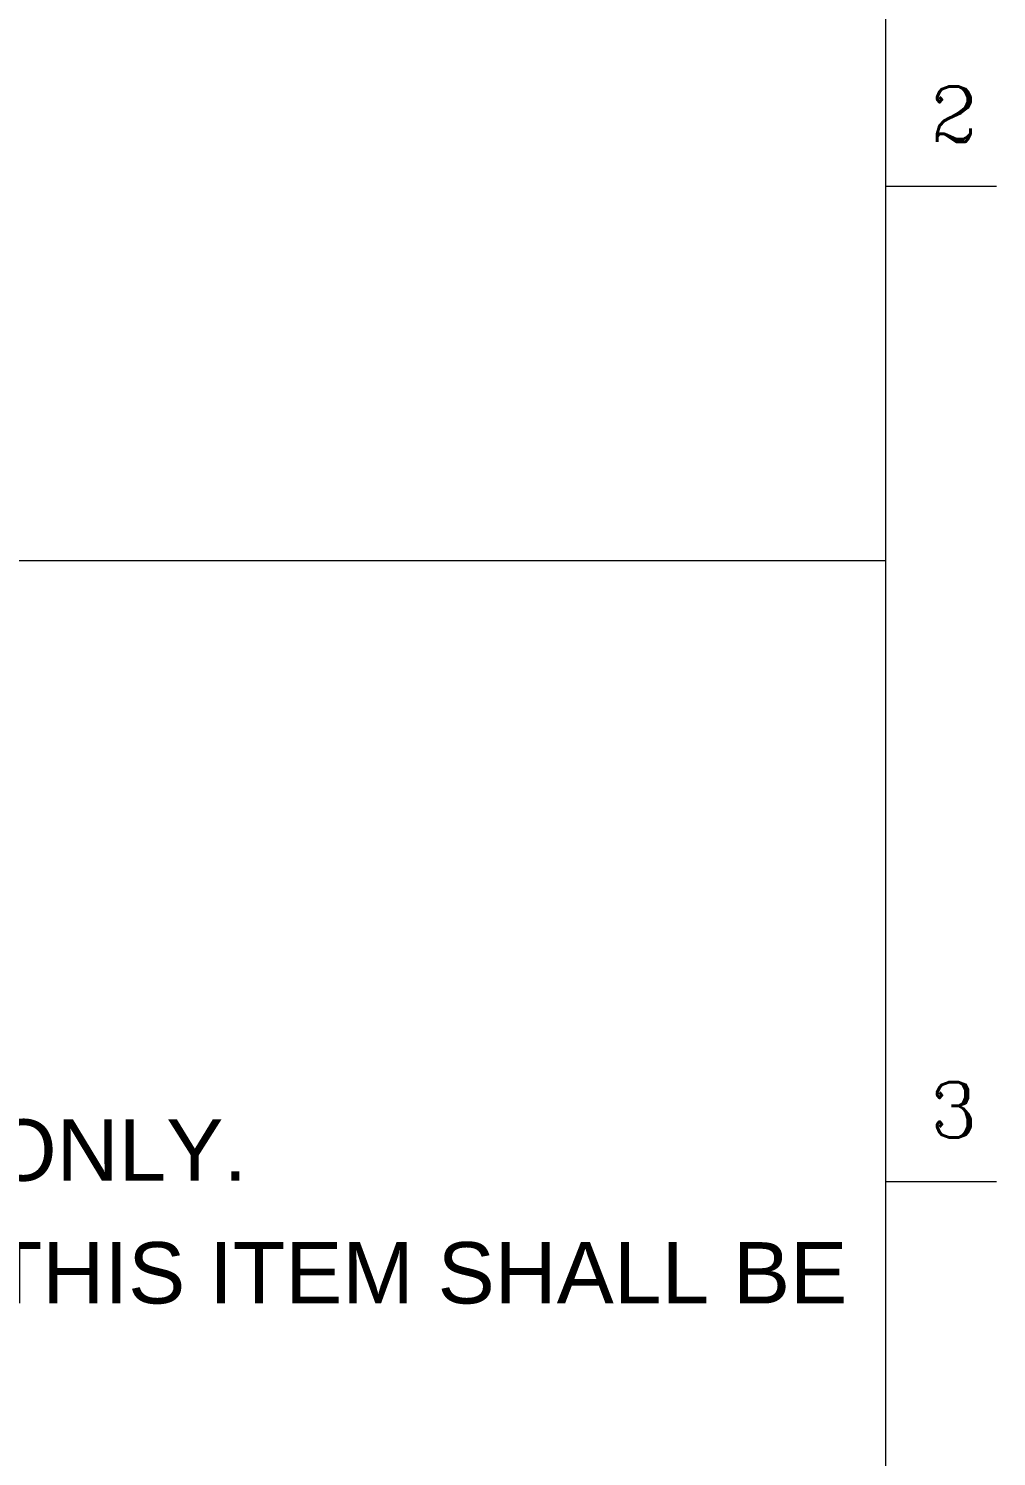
# Model space of a CAD drawing. Header units: millimetres. Extents: x 63700 to 182600, y -289551 to -205451.
# Drawn here: x 178562 to 181717, y -259010 to -254357 of the extents above; entities that cross this region are included whole.
import ezdxf
from ezdxf.enums import TextEntityAlignment as Align

# ---------------------------------------------------------------- set-up
doc = ezdxf.new("R2010")
doc.units = ezdxf.units.MM
doc.header["$LTSCALE"] = 50
for name, color, linetype in [('1', 7, 'Continuous'), ('C_TEXT_01', 2, 'Continuous'), ('나중에 삭제', 7, 'Continuous')]:
    doc.layers.add(name, color=color, linetype=linetype)
doc.layers.add('TAN-TIT', color=30, linetype='Continuous', lineweight=0)
doc.styles.add('Arial', font='arial.ttf')
doc.styles.add('COM', font='COMPLEX', dxfattribs={"height": 5})

# ---------------------------------------------------------------- blocks, each defined once
blk = doc.blocks.new('BORDER')
at = {"layer": 'TAN-TIT'}
for p, q in [((232823, 3520), (232823, 164680)), ((232823, 138723), (234266, 138723)), ((232823, 125744), (234266, 125744))]:
    blk.add_line(p, q, dxfattribs=at)
at = {"layer": '나중에 삭제', "color": 30, "lineweight": 0}
blk.add_line((232823, 133841), (232823, 164680), dxfattribs=at)
at = {"layer": 'TAN-TIT', "style": 'COM'}
for s, p in [('2', (233400, 139300)), ('3', (233400, 126321))]:
    blk.add_text(s, height=721, dxfattribs=at).set_placement(p)
blk = doc.blocks.new('KEY PLAN_NEW')
at = {"layer": 'TAN-TIT'}
blk.add_lwpolyline([(-3958.6, -3083.9), (0, -3083.9), (0, 0), (-3958.6, 0)], close=True, dxfattribs=at)

msp = doc.modelspace()

# ---------------------------------------------------------------- block references
at = {"xscale": 2.5, "yscale": 2.5, "zscale": 2.5}
msp.add_blockref('KEY PLAN_NEW', (181356.2, -248380.7), dxfattribs=at)
at = {"layer": '1', "xscale": 0.25, "yscale": 0.25, "zscale": 0.25}
msp.add_blockref('BORDER', (123150.3, -289550.7), dxfattribs=at)

# ---------------------------------------------------------------- texts
at = {"layer": 'C_TEXT_01', "style": 'Arial'}
for s, p in [('1. THIS CONCEPT DRAWING IS FOR REFERENCE ONLY.', (171730.7, -258011.8)), ('    AT EXECUTION STAGE, DETAIL DRAWING FOR THIS ITEM SHALL BE', (171730.7, -258411.8))]:
    msp.add_text(s, height=200, dxfattribs=at).set_placement(p, align=Align.MIDDLE_LEFT)

doc.saveas('drawing.dxf')
